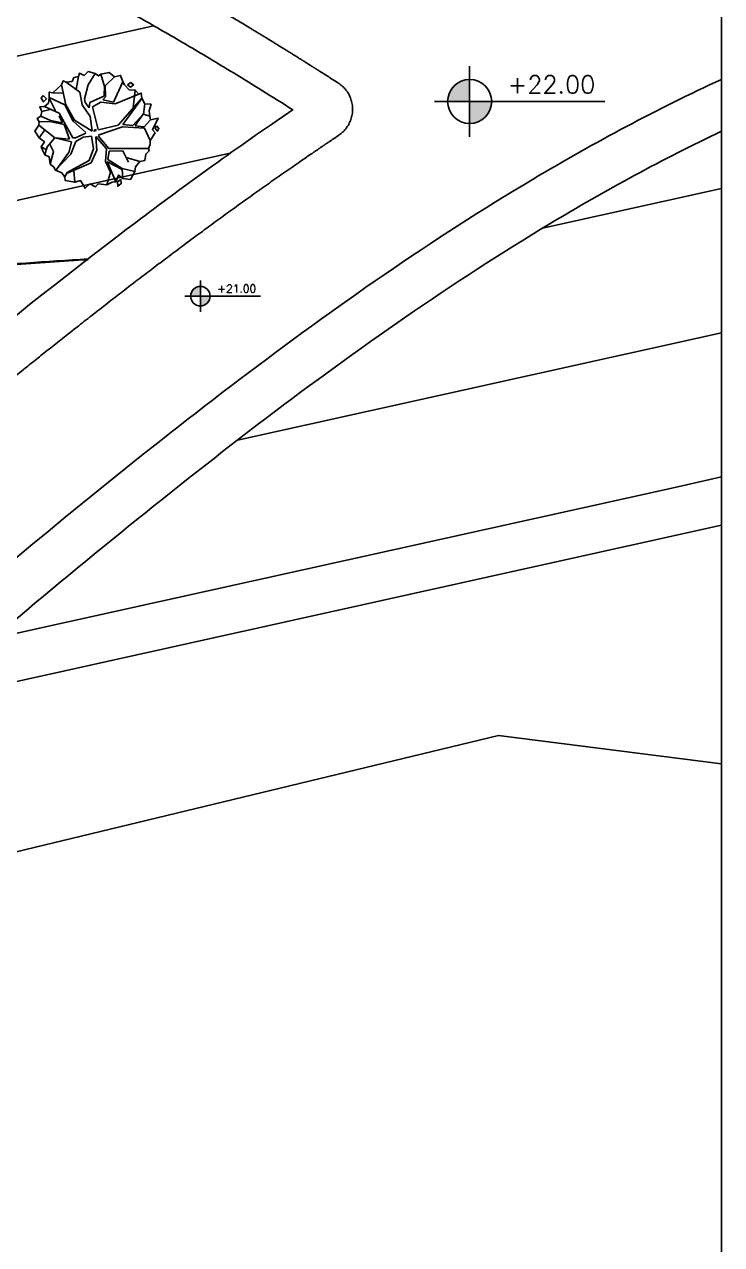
# Model space of a CAD drawing. Header units: millimetres. Extents: x 55520 to 96084, y -58491 to -49645.
# Drawn here: x 56890.8 to 56935.3, y -58037.4 to -57959.4 of the extents above; entities that cross this region are included whole.
import ezdxf
from ezdxf.enums import TextEntityAlignment as Align

# ---------------------------------------------------------------- set-up
doc = ezdxf.new("R2010")
doc.units = ezdxf.units.MM
for name, color, linetype in [('Alvenaria Vista', 40, 'Continuous'), ('ARQ-COTAS', 1, 'Continuous'), ('ARQ-SÍMBOLOS', 2, 'Continuous'), ('ARQ-TEXTO2', 2, 'Continuous'), ('Caminhos Principais', 13, 'Continuous'), ('Curvas de Nível', 10, 'Continuous'), ('Limite Terreno', 20, 'Continuous'), ('Limites', 250, 'Continuous'), ('Linha Fina', 100, 'Continuous'), ('Árvores Existentes', 114, 'Continuous')]:
    doc.layers.add(name, color=color, linetype=linetype)
doc.styles.add('ATTR', font='romans.shx', dxfattribs={"width": 0.8, "height": 0.470416})
doc.styles.add('ROMANS', font='romans.shx')

# ---------------------------------------------------------------- blocks, each defined once
blk = doc.blocks.new('Nível_Planta')
at = {"layer": 'ARQ-SÍMBOLOS', "ltscale": 0.1}
h = blk.add_hatch(color=1, dxfattribs=at)
h.dxf.hatch_style = 1
h.paths.add_polyline_path([(-0.25, 0), (0, 0), (0, 0.25, 0.414214)])
h.paths.add_polyline_path([(0.25, 0), (0, 0), (0, -0.25, 0.414214)])
at = {"layer": 'ARQ-SÍMBOLOS', "color": 1}
for p, q in [((0, 0.4), (0, -0.4)), ((1.535, 0), (-0.4, 0))]:
    blk.add_line(p, q, dxfattribs=at)
at = {"layer": 'ARQ-SÍMBOLOS', "color": 1, "ltscale": 0.1}
blk.add_line((-0.25, 0), (0.25, 0), dxfattribs=at)
at = {"layer": 'ARQ-SÍMBOLOS', "color": 1}
blk.add_circle((0, 0), 0.25, dxfattribs=at)
at = {"layer": 'ARQ-TEXTO2', "style": 'ROMANS'}
blk.add_attdef('NIVEL-ACABADO', text='', height=0.2, dxfattribs=at).set_placement((0.432, 0.034), align=Align.BOTTOM_LEFT)
blk = doc.blocks.new('árvore_media')
for p, q in [((55225.381, -51940.374), (55225.536, -51939.525)), ((55226.592, -51939.352), (55226.154, -51940.062)), ((55226.948, -51939.383), (55227.191, -51940.176)), ((55227.285, -51940.084), (55227.836, -51939.546)), ((55227.765, -51941.166), (55228.36, -51939.864)), ((55224.565, -51940.6), (55223.903, -51940.572)), ((55224.719, -51941.335), (55224.455, -51940.062)), ((55224.742, -51939.893), (55225.624, -51940.543)), ((55225.624, -51940.543), (55225.757, -51941.335)), ((55226.154, -51940.062), (55225.911, -51940.968)), ((55227.169, -51940.798), (55227.191, -51940.119)), ((55227.235, -51940.091), (55227.257, -51940.826)), ((55229.155, -51940.402), (55229.022, -51941.533)), ((55224.653, -51941.335), (55223.66, -51940.883)), ((55223.66, -51940.911), (55224.057, -51941.731)), ((55225.183, -51942.382), (55224.653, -51941.335)), ((55225.271, -51942.325), (55224.719, -51941.335)), ((55225.757, -51941.335), (55226.286, -51942.099)), ((55225.911, -51940.968), (55225.955, -51941.194)), ((55225.955, -51941.194), (55226.22, -51941.533)), ((55226.22, -51941.533), (55226.264, -51941.194)), ((55226.264, -51941.194), (55227.147, -51940.798)), ((55226.419, -51941.477), (55226.948, -51941.166)), ((55226.948, -51941.166), (55227.875, -51941.279)), ((55227.257, -51940.826), (55227.08, -51941.024)), ((55227.103, -51941.024), (55227.765, -51941.166)), ((55227.875, -51941.279), (55229.375, -51940.656)), ((55228.073, -51942.637), (55229.574, -51940.911)), ((55229.574, -51940.939), (55228.36, -51942.608)), ((55229.684, -51941.929), (55229.773, -51941.279)), ((55223.131, -51942.071), (55223.749, -51942.354)), ((55223.726, -51941.646), (55223.197, -51941.76)), ((55224.3, -51941.873), (55223.351, -51941.449)), ((55225.161, -51943.457), (55224.3, -51941.873)), ((55224.477, -51942.41), (55224.3, -51942.043)), ((55226.286, -51942.099), (55226.396, -51943.004)), ((55226.794, -51942.919), (55226.419, -51941.477)), ((55229, -51942.665), (55229.662, -51941.929)), ((55229.662, -51941.929), (55229.155, -51942.665)), ((55229.684, -51941.929), (55230.081, -51942.071)), ((55224.013, -51943.457), (55222.998, -51942.637)), ((55223.704, -51942.41), (55223.02, -51942.439)), ((55223.373, -51942.948), (55223.02, -51943.457)), ((55224.609, -51942.608), (55223.704, -51942.41)), ((55223.749, -51942.354), (55224.499, -51942.495)), ((55224.499, -51942.495), (55224.477, -51942.41)), ((55224.962, -51943.542), (55224.609, -51942.608)), ((55225.999, -51943.117), (55225.183, -51942.382)), ((55226.396, -51943.033), (55225.271, -51942.325)), ((55226.794, -51943.287), (55228.338, -51942.75)), ((55226.816, -51942.948), (55228.073, -51942.637)), ((55228.338, -51942.75), (55229.75, -51942.835)), ((55228.36, -51942.608), (55229, -51942.665)), ((55229.155, -51942.693), (55229.728, -51942.75)), ((55229.728, -51942.75), (55230.126, -51942.297)), ((55229.75, -51942.835), (55230.104, -51943.627)), ((55224.013, -51943.457), (55223.528, -51944.023)), ((55225.095, -51943.712), (55224.013, -51943.457)), ((55224.035, -51943.457), (55224.962, -51943.542)), ((55224.918, -51944.419), (55225.095, -51943.712)), ((55225.359, -51943.683), (55225.05, -51944.504)), ((55225.337, -51943.457), (55225.161, -51943.457)), ((55225.999, -51943.146), (55225.337, -51943.457)), ((55225.823, -51943.4), (55225.359, -51943.683)), ((55226.352, -51943.344), (55225.823, -51943.4)), ((55226.352, -51943.344), (55226.485, -51944.164)), ((55226.639, -51943.372), (55227.323, -51944.164)), ((55226.639, -51943.4), (55226.705, -51944.249)), ((55226.794, -51943.316), (55227.478, -51944.136)), ((55223.462, -51944.192), (55223.153, -51944.023)), ((55223.528, -51944.023), (55223.373, -51944.532)), ((55223.704, -51943.853), (55223.925, -51944.334)), ((55223.925, -51944.334), (55223.726, -51945.126)), ((55224.057, -51945.55), (55224.896, -51944.419)), ((55225.05, -51944.504), (55224.057, -51945.522)), ((55226.485, -51944.164), (55226.22, -51944.9)), ((55226.705, -51944.249), (55226.33, -51945.041)), ((55227.323, -51944.164), (55227.257, -51944.956)), ((55227.5, -51944.306), (55227.411, -51944.843)), ((55227.478, -51944.136), (55229.993, -51944.136)), ((55227.5, -51944.306), (55228.36, -51944.277)), ((55228.36, -51944.277), (55228.735, -51945.013)), ((55226.22, -51944.9), (55224.764, -51945.692)), ((55226.33, -51945.041), (55224.764, -51945.72)), ((55227.257, -51944.956), (55227.566, -51945.635)), ((55227.367, -51944.956), (55227.919, -51946.258)), ((55227.389, -51944.985), (55228.316, -51945.465)), ((55227.411, -51944.843), (55228.316, -51945.409)), ((55228.581, -51944.702), (55229.442, -51944.956)), ((55224.764, -51945.72), (55224.653, -51945.975)), ((55225.227, -51945.55), (55225.293, -51946.286)), ((55227.566, -51945.635), (55227.345, -51946.456)), ((55228.316, -51945.409), (55229.133, -51945.607)), ((55228.316, -51945.465), (55228.36, -51946.059))]:
    blk.add_line(p, q)
for points in [[(55223.903, -51940.572), (55223.663, -51940.526), (55223.66, -51940.911), (55223.608, -51941.233), (55223.351, -51941.449), (55223.056, -51941.48), (55223.197, -51941.76), (55223.131, -51942.071), (55222.891, -51942.223), (55223.02, -51942.439), (55222.998, -51942.637), (55222.753, -51943.036), (55223.02, -51943.457), (55223.36, -51943.708), (55223.153, -51944.023), (55223.249, -51944.274), (55223.373, -51944.532), (55223.663, -51944.663), (55223.726, -51945.126), (55223.966, -51945.335), (55224.057, -51945.522), (55224.463, -51945.688), (55224.653, -51945.975), (55224.684, -51946.183), (55225.293, -51946.286), (55225.649, -51946.183), (55225.952, -51946.678), (55226.256, -51946.395), (55226.614, -51946.572), (55226.78, -51946.395), (55227.345, -51946.456), (55227.69, -51946.289), (55227.919, -51946.258), (55228.076, -51945.83), (55228.36, -51946.059), (55228.849, -51946.113), (55229.133, -51945.607), (55229.18, -51945.299), (55229.442, -51944.956), (55229.759, -51944.91), (55229.841, -51944.486), (55230.035, -51944.274), (55229.993, -51944.136), (55230.117, -51943.885), (55230.104, -51943.627), (55230.421, -51943.142), (55230.255, -51942.93), (55230.614, -51942.188), (55230.126, -51942.297), (55230.081, -51942.071), (55230.035, -51941.728), (55230.172, -51941.304), (55229.773, -51941.279), (55229.574, -51940.911), (55229.538, -51940.596), (55229.375, -51940.656), (55229.155, -51940.402), (55228.766, -51940.384), (55228.462, -51940.066), (55228.36, -51939.864), (55228.214, -51939.465), (55227.836, -51939.546), (55227.497, -51939.288), (55226.948, -51939.383), (55226.807, -51939.5), (55226.592, -51939.352), (55226.145, -51939.217), (55225.897, -51939.465), (55225.594, -51939.323), (55225.536, -51939.525), (55225.235, -51939.606), (55225.125, -51939.854), (55224.742, -51939.893), (55224.546, -51939.818), (55224.455, -51940.062)], [(55228.653, -51940.062), (55228.873, -51939.921), (55229.05, -51940.062), (55228.851, -51940.204)], [(55223.277, -51940.738), (55223.139, -51940.915), (55223.304, -51941.162), (55223.498, -51940.95)], [(55226.661, -51942.919), (55226.551, -51942.948), (55226.529, -51943.033), (55226.617, -51943.004)], [(55230.503, -51942.683), (55230.421, -51942.859), (55230.586, -51943.036), (55230.669, -51942.859)], [(55228.239, -51946.123), (55228.018, -51946.265), (55228.04, -51946.547), (55228.261, -51946.378)]]:
    blk.add_lwpolyline(points, close=True)
at = {"style": 'ATTR', "width": 0.8, "flags": 9}
blk.add_attdef('ESTCODE', (55226.661, -51942.919), '', height=0.0000158, dxfattribs=at)

msp = doc.modelspace()

# ---------------------------------------------------------------- linework, layer by layer
at = {"layer": 'Alvenaria Vista'}
msp.add_open_spline([(56935.313, -57988.359), (56871.727, -58002.475), (56808.141, -58016.592), (56744.555, -58030.709), (56734.303, -58031.635), (56724.051, -58032.562), (56713.8, -58033.488), (56701.406, -58031.249), (56689.013, -58029.01), (56676.619, -58026.771), (56668.724, -58019.114), (56660.828, -58011.458), (56652.932, -58003.802), (56653.173, -57946.801), (56653.413, -57889.801), (56653.654, -57832.8), (56653.132, -57813.458), (56652.61, -57794.116), (56652.088, -57774.774)], degree=3, knots=[20.322416, 20.322416, 20.322416, 20.322416, 21.305376, 21.305376, 21.305376, 22.305376, 22.305376, 22.305376, 23.305376, 23.305376, 23.305376, 24.305376, 24.305376, 24.305376, 25.305376, 25.305376, 25.305376, 25.593369, 25.593369, 25.593369, 25.593369], dxfattribs=at)
at = {"layer": 'Alvenaria Vista', "color": 1}
msp.add_open_spline([(56849.594, -57975.818), (56850.03, -57976.276), (56850.464, -57976.72), (56851.794, -57978.016), (56852.69, -57978.795), (56854.177, -57979.826), (56854.769, -57980.167), (56855.95, -57980.684), (56856.534, -57980.857), (56857.788, -57981.064), (56858.45, -57981.097), (56859.843, -57981.042), (56860.573, -57980.953), (56863.033, -57980.504), (56864.868, -57979.943), (56867.834, -57978.973), (56868.929, -57978.603), (56870.755, -57978.027), (56871.48, -57977.81), (56872.919, -57977.407), (56873.635, -57977.22), (56875.775, -57976.697), (56877.189, -57976.399), (56881.398, -57975.629), (56884.16, -57975.281), (56889.57, -57974.762), (56892.219, -57974.589), (56894.852, -57974.425)], degree=3, knots=[2.068652, 2.068652, 2.068652, 2.068652, 3.863373, 3.863373, 7.577631, 7.577631, 10.04659, 10.04659, 12.515549, 12.515549, 14.984509, 14.984509, 17.453468, 17.453468, 23.011533, 23.011533, 26.179565, 26.179565, 28.249061, 28.249061, 30.318558, 30.318558, 34.457551, 34.457551, 42.735536, 42.735536, 50.854374, 50.854374, 50.854374, 50.854374], dxfattribs=at)
at = {"layer": 'ARQ-COTAS'}
msp.add_lwpolyline([(56501.347, -57774.774), (56935.313, -57774.774), (56935.313, -58100.658), (56501.347, -58100.658)], close=True, dxfattribs=at)
at = {"layer": 'Caminhos Principais'}
for points, knots in [([(56872.083, -57993.177), (56880.039, -57986.395), (56888.111, -57979.551), (56899.902, -57970.567), (56903.189, -57968.159), (56907.016, -57965.516), (56907.471, -57965.204), (56907.928, -57964.894), (56907.284, -57964.486), (56906.638, -57964.081), (56904.792, -57962.933), (56903.586, -57962.197), (56901.47, -57960.933), (56900.562, -57960.4), (56898.721, -57959.336), (56897.791, -57958.806), (56894.973, -57957.216), (56893.059, -57956.158), (56887.259, -57952.962), (56883.31, -57950.802), (56875.471, -57946.235), (56871.579, -57943.83), (56864.075, -57938.557), (56860.462, -57935.688), (56855.698, -57931.092), (56854.323, -57929.653), (56852.164, -57927.163), (56851.341, -57926.153), (56849.762, -57924.076), (56849.009, -57923.014), (56846.854, -57919.767), (56845.557, -57917.52), (56842.067, -57910.631), (56840.241, -57905.807), (56837.358, -57895.898), (56836.301, -57890.81), (56834.761, -57880.563), (56834.279, -57875.403), (56833.71, -57864.978), (56833.641, -57859.732), (56833.783, -57849.405), (56833.994, -57844.32), (56834.744, -57830.627), (56835.406, -57822.169), (56836.342, -57805.655), (56836.616, -57797.602), (56836.287, -57787.939), (56836.197, -57786.169), (56835.962, -57782.601), (56835.819, -57780.808), (56835.529, -57777.601), (56835.391, -57776.191), (56835.244, -57774.774)], [0, 0, 0, 0, 31.409672, 31.409672, 43.166399, 43.166399, 44.747182, 44.747182, 44.747182, 47.085017, 47.085017, 51.415951, 51.415951, 54.631835, 54.631835, 57.847718, 57.847718, 64.279485, 64.279485, 77.14302, 77.14302, 90.006555, 90.006555, 102.870089, 102.870089, 108.357779, 108.357779, 111.907941, 111.907941, 115.458102, 115.458102, 122.558426, 122.558426, 136.634764, 136.634764, 150.711102, 150.711102, 164.787441, 164.787441, 179.466026, 179.466026, 194.144612, 194.144612, 219.586913, 219.586913, 245.029215, 245.029215, 250.783382, 250.783382, 256.537549, 256.537549, 261.016004, 261.016004, 261.016004, 261.016004]), ([(56885.424, -57997.587), (56885.895, -57997.19), (56886.365, -57996.794), (56886.836, -57996.398), (56886.836, -57996.398), (56886.836, -57996.398), (56886.837, -57996.397), (56892.652, -57991.5), (56898.51, -57986.691), (56910.606, -57977.523), (56916.846, -57973.156), (56927.219, -57966.977), (56931.228, -57964.832), (56935.313, -57962.953)], [-1.859501, -1.859501, -1.859501, -1.859501, -0.001124, -0.001124, -0.001124, 0, 0, 0, 22.973646, 22.973646, 45.947292, 45.947292, 60.000087, 60.000087, 60.000087, 60.000087]), ([(56888.769, -57998.692), (56894.518, -57993.851), (56900.288, -57989.115), (56912.094, -57980.154), (56918.123, -57975.922), (56927.922, -57970.031), (56931.592, -57968.033), (56935.313, -57966.265)], [0, 0, 0, 0, 22.784988, 22.784988, 45.322968, 45.322968, 58.521279, 58.521279, 58.521279, 58.521279])]:
    msp.add_open_spline(points, degree=3, knots=knots, dxfattribs=at)
msp.add_rational_spline([(56875.416, -57994.279), (56879.433, -57990.858), (56883.475, -57987.436), (56890.971, -57981.286), (56894.4, -57978.545), (56901.708, -57972.95), (56905.604, -57970.099), (56909.613, -57967.376), (56909.615, -57967.375), (56909.616, -57967.374), (56909.618, -57967.373), (56910.037, -57967.088), (56910.456, -57966.804), (56910.875, -57966.519), (56911.444, -57966.132), (56911.762, -57965.521), (56911.751, -57964.832), (56911.74, -57964.144), (56911.403, -57963.543), (56910.821, -57963.175), (56910.392, -57962.904), (56909.964, -57962.632), (56909.535, -57962.361), (56909.534, -57962.36), (56909.533, -57962.36), (56909.533, -57962.359), (56907.803, -57961.265), (56906.061, -57960.186), (56902.892, -57958.285), (56901.471, -57957.455), (56898.584, -57955.804), (56897.122, -57954.984), (56892.696, -57952.525), (56889.694, -57950.889), (56883.691, -57947.545), (56880.689, -57945.836), (56873.653, -57941.578), (56869.664, -57938.956), (56862.816, -57933.678), (56859.883, -57931.11), (56856.04, -57927.07), (56854.931, -57925.809), (56852.819, -57923.181), (56851.821, -57921.817), (56849.949, -57919.014), (56849.073, -57917.573), (56846.615, -57913.148), (56845.201, -57910.063), (56842.762, -57903.7), (56841.737, -57900.42), (56839.034, -57889.933), (56837.94, -57882.498), (56837.095, -57872.19), (56836.932, -57869.296), (56836.725, -57863.555), (56836.683, -57860.703), (56836.695, -57852.21), (56836.892, -57846.63), (56837.788, -57829.26), (56838.8, -57817.74), (56839.361, -57803.316), (56839.44, -57800.156), (56839.462, -57794.304), (56839.423, -57791.606), (56839.248, -57787.035), (56839.144, -57785.157), (56838.878, -57781.381), (56838.717, -57779.488), (56838.449, -57776.652), (56838.356, -57775.714), (56838.26, -57774.774)], [1, 1, 1, 1, 1, 1, 1, 1, 1, 1, 1, 1, 1, 1, 0.919934982122, 0.919934982122, 1, 0.919934982122, 0.919934982122, 1, 1, 1, 1, 1, 1, 1, 1, 1, 1, 1, 1, 1, 1, 1, 1, 1, 1, 1, 1, 1, 1, 1, 1, 1, 1, 1, 1, 1, 1, 1, 1, 1, 1, 1, 1, 1, 1, 1, 1, 1, 1, 1, 1, 1, 1, 1, 1, 1, 1, 1, 1], degree=3, knots=[3.300707, 3.300707, 3.300707, 3.300707, 19.146239, 19.146239, 32.144713, 32.144713, 46.223275, 46.223275, 46.223275, 46.228431, 46.228431, 46.228431, 47.699367, 47.699367, 47.699367, 48.689646, 48.689646, 48.689646, 49.679925, 49.679925, 49.679925, 51.2199, 51.2199, 51.2199, 51.223127, 51.223127, 51.223127, 57.437436, 57.437436, 62.387255, 62.387255, 67.337074, 67.337074, 77.236711, 77.236711, 87.136349, 87.136349, 100.830346, 100.830346, 112.094135, 112.094135, 116.932256, 116.932256, 121.770377, 121.770377, 126.608498, 126.608498, 136.284741, 136.284741, 145.960983, 145.960983, 166.649698, 166.649698, 174.738056, 174.738056, 182.826415, 182.826415, 199.003131, 199.003131, 233.856655, 233.856655, 243.71926, 243.71926, 252.24399, 252.24399, 258.231325, 258.231325, 264.218659, 264.218659, 267.16835, 267.16835, 267.16835, 267.16835], dxfattribs=at)
at = {"layer": 'Curvas de Nível', "color": 251}
for points in [[(56899.057, -57959.531), (56896.468, -57960.106), (56858.787, -57968.472), (56856.11, -57965.988)], [(56903.942, -57967.666), (56898.817, -57968.804), (56856.127, -57978.281), (56851.071, -57973.59)], [(56935.313, -57969.92), (56923.888, -57972.457)]]:
    msp.add_lwpolyline(points, dxfattribs=at)
at = {"layer": 'Curvas de Nível'}
msp.add_lwpolyline([(56935.313, -57979.14), (56917.179, -57983.166), (56904.403, -57986.002)], dxfattribs=at)
at = {"layer": 'Limite Terreno'}
msp.add_lwpolyline([(56935.313, -57991.432), (56745.017, -58033.679), (56713.665, -58036.513), (56675.187, -58029.561), (56649.927, -58005.066), (56650.654, -57832.835), (56649.087, -57774.774)], dxfattribs=at)
at = {"layer": 'Limites'}
msp.add_lwpolyline([(56935.313, -58006.688), (56921.065, -58004.867), (56737.661, -58049.13), (56695.79, -58048.924), (56692.262, -58100.658)], dxfattribs=at)
at = {"layer": 'Linha Fina'}
msp.add_open_spline([(56849.559, -57975.855), (56849.873, -57976.184), (56850.185, -57976.505), (56851.122, -57977.442), (56851.747, -57978.027), (56853.027, -57979.097), (56853.684, -57979.574), (56854.792, -57980.224), (56855.245, -57980.446), (56856.214, -57980.815), (56856.736, -57980.949), (56857.844, -57981.113), (56858.424, -57981.142), (56860.241, -57981.087), (56861.555, -57980.86), (56864.308, -57980.171), (56865.749, -57979.711), (56868.272, -57978.88), (56869.343, -57978.52), (56871.262, -57977.925), (56872.106, -57977.681), (56873.778, -57977.234), (56874.61, -57977.028), (56877.094, -57976.462), (56878.734, -57976.15), (56883.612, -57975.368), (56886.807, -57975.048), (56891.606, -57974.68), (56893.233, -57974.576), (56894.856, -57974.475)], degree=3, knots=[2.071259, 2.071259, 2.071259, 2.071259, 3.360211, 3.360211, 5.943328, 5.943328, 8.662079, 8.662079, 10.542506, 10.542506, 12.693207, 12.693207, 14.843908, 14.843908, 19.145309, 19.145309, 23.446711, 23.446711, 26.534607, 26.534607, 28.949408, 28.949408, 31.364209, 31.364209, 36.19381, 36.19381, 45.853013, 45.853013, 50.854374, 50.854374, 50.854374, 50.854374], dxfattribs=at)

# ---------------------------------------------------------------- block references
at = {"layer": 'ARQ-SÍMBOLOS'}
for p, xscale, yscale, zscale, values in [((56919.226, -57964.371), 5.625, 5.625, 5.625, {'NIVEL-ACABADO': '+22.00'}), ((56902.029, -57976.805), 2.5, 2.5, 2.5, {'NIVEL-ACABADO': '+21.00'})]:
    msp.add_blockref('Nível_Planta', p, dxfattribs=dict(at, xscale=xscale, yscale=yscale, zscale=zscale)).add_auto_attribs(values)
at = {"layer": 'Árvores Existentes'}
msp.add_blockref('árvore_media', (1668.716, -6023.238), dxfattribs=at)

doc.saveas('drawing.dxf')
